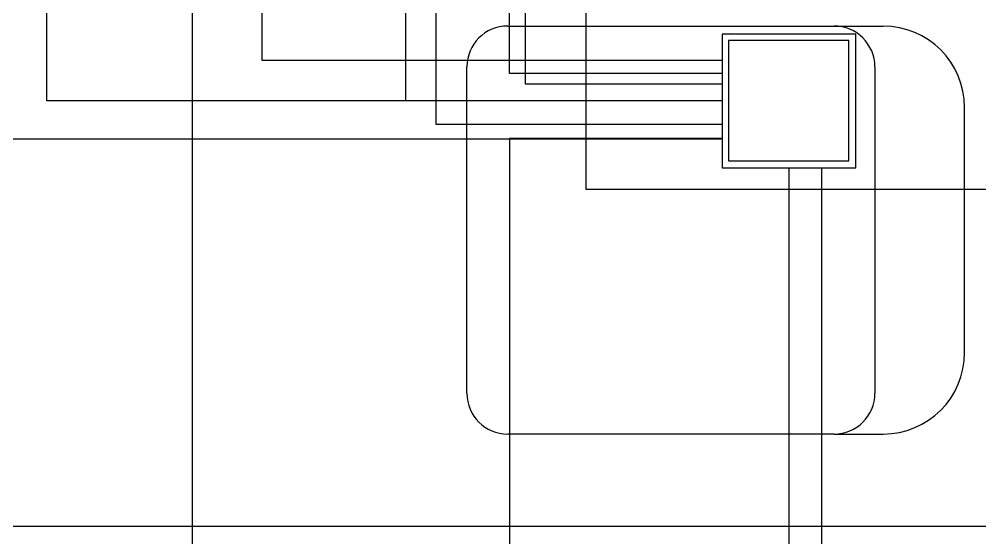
# Model space of a CAD drawing. Header units: inches. Extents: x 567429 to 582707, y 126347 to 133675.
# Drawn here: x 581694.1 to 581811.8, y 129307.6 to 129371.2 of the extents above; entities that cross this region are included whole.
import ezdxf

# ---------------------------------------------------------------- set-up
doc = ezdxf.new("R2010")
doc.units = ezdxf.units.IN
doc.header["$MEASUREMENT"] = 0
for name, color, linetype in [('BORD', 3, 'Continuous'), ('COMPUTER WIRE', 4, 'Continuous'), ('mobl', 11, 'Continuous'), ('NURSE CALL WIRE', 4, 'Continuous'), ('SOCKET WIRE', 4, 'Continuous'), ('TEL WIRE', 4, 'Continuous')]:
    doc.layers.add(name, color=color, linetype=linetype)
doc.linetypes.add('ZIGZAG', pattern='A,0.0001,-0.2,[131,ltypeshp.shx,S=0.2,R=0,X=-0.2,Y=0],-0.4,[131,ltypeshp.shx,S=0.2,R=180,X=0.2,Y=0],-0.2', length=0.8001)

# ---------------------------------------------------------------- blocks, each defined once
blk = doc.blocks.new('BOARD1')
at = {"layer": 'BORD', "color": 4}
for p, q in [((98.93, 2.64), (98.93, -51.78)), ((98.93, -51.78), (-77.35, -51.78))]:
    blk.add_line(p, q, dxfattribs=at)
at = {"layer": 'BORD'}
for p, q in [((77.93, -15.35), (77.93, -33.42)), ((96, -15.35), (77.93, -15.35)), ((96, -33.42), (96, -15.35)), ((78.81, -16.32), (78.81, -32.57)), ((95.06, -16.32), (78.81, -16.32)), ((95.06, -32.57), (95.06, -16.32)), ((77.93, -33.42), (96, -33.42)), ((78.81, -32.57), (95.06, -32.57))]:
    blk.add_line(p, q, dxfattribs=at)

msp = doc.modelspace()

# ---------------------------------------------------------------- linework, layer by layer
at = {"layer": 'COMPUTER WIRE'}
for p, q in [((581715.34, 129125.06), (581715.34, 129952.76)), ((581741.51, 129361.15), (581741.51, 129952.76)), ((581780.25, 129361.15), (581741.51, 129361.15))]:
    msp.add_line(p, q, dxfattribs=at)
at = {"layer": 'mobl', "color": 15}
for p, q in [((581753.99, 129370.33), (581793.99, 129370.33)), ((581793.99, 129370.33), (581799.99, 129370.33)), ((581748.99, 129325.33), (581748.99, 129365.33)), ((581798.99, 129365.33), (581798.99, 129325.33)), ((581809.99, 129330.33), (581809.99, 129360.33)), ((581793.99, 129320.33), (581753.99, 129320.33)), ((581793.99, 129320.33), (581799.99, 129320.33))]:
    msp.add_line(p, q, dxfattribs=at)
at = {"layer": 'mobl', "color": 15, "linetype": 'ZIGZAG', "ltscale": 20}
msp.add_line((581568.49, 129309.04), (581862.49, 129309.04), dxfattribs=at)
at = {"layer": 'mobl', "color": 15}
for centre, radius, start, end in [((581753.99, 129365.33), 5, 90, 180), ((581793.99, 129365.33), 5, 0, 90), ((581799.99, 129360.33), 10, 0, 90), ((581799.99, 129330.33), 10, 270, 0), ((581753.99, 129325.33), 5, 180, 270), ((581793.99, 129325.33), 5, 270, 0)]:
    msp.add_arc(centre, radius, start, end, dxfattribs=at)
at = {"layer": 'NURSE CALL WIRE'}
for p, q in [((581697.5, 129361.15), (581697.5, 129998.48)), ((581723.86, 129745.9), (581723.86, 129366.15)), ((581723.86, 129366.15), (581780.25, 129366.15)), ((581780.25, 129361.15), (581697.5, 129361.15)), ((581780.25, 129356.48), (581625.8, 129356.48)), ((581788.45, 129352.95), (581788.45, 129130.49))]:
    msp.add_line(p, q, dxfattribs=at)
at = {"layer": 'SOCKET WIRE'}
for p, q in [((581756.16, 129363.22), (581756.16, 129498.82)), ((581745.16, 129451.18), (581745.16, 129358.31)), ((581780.25, 129363.22), (581756.16, 129363.22)), ((581745.16, 129358.31), (581780.25, 129358.32)), ((581792.46, 129352.95), (581792.46, 129128.34))]:
    msp.add_line(p, q, dxfattribs=at)
at = {"layer": 'TEL WIRE'}
for p, q in [((581754.2, 129364.53), (581754.2, 129952.76)), ((581780.25, 129364.53), (581754.2, 129364.53)), ((581780.25, 129356.56), (581754.2, 129356.56)), ((581754.2, 129356.56), (581754.2, 129125.06))]:
    msp.add_line(p, q, dxfattribs=at)

# ---------------------------------------------------------------- block references
at = {"layer": 'BORD', "ltscale": 5, "xscale": 0.9077507259660533, "yscale": 0.9077507259660533, "zscale": 0.9077507259660533, "rotation": 270.0028855839087}
msp.add_blockref('BOARD1', (581810.59, 129440.09), dxfattribs=at)

doc.saveas('drawing.dxf')
